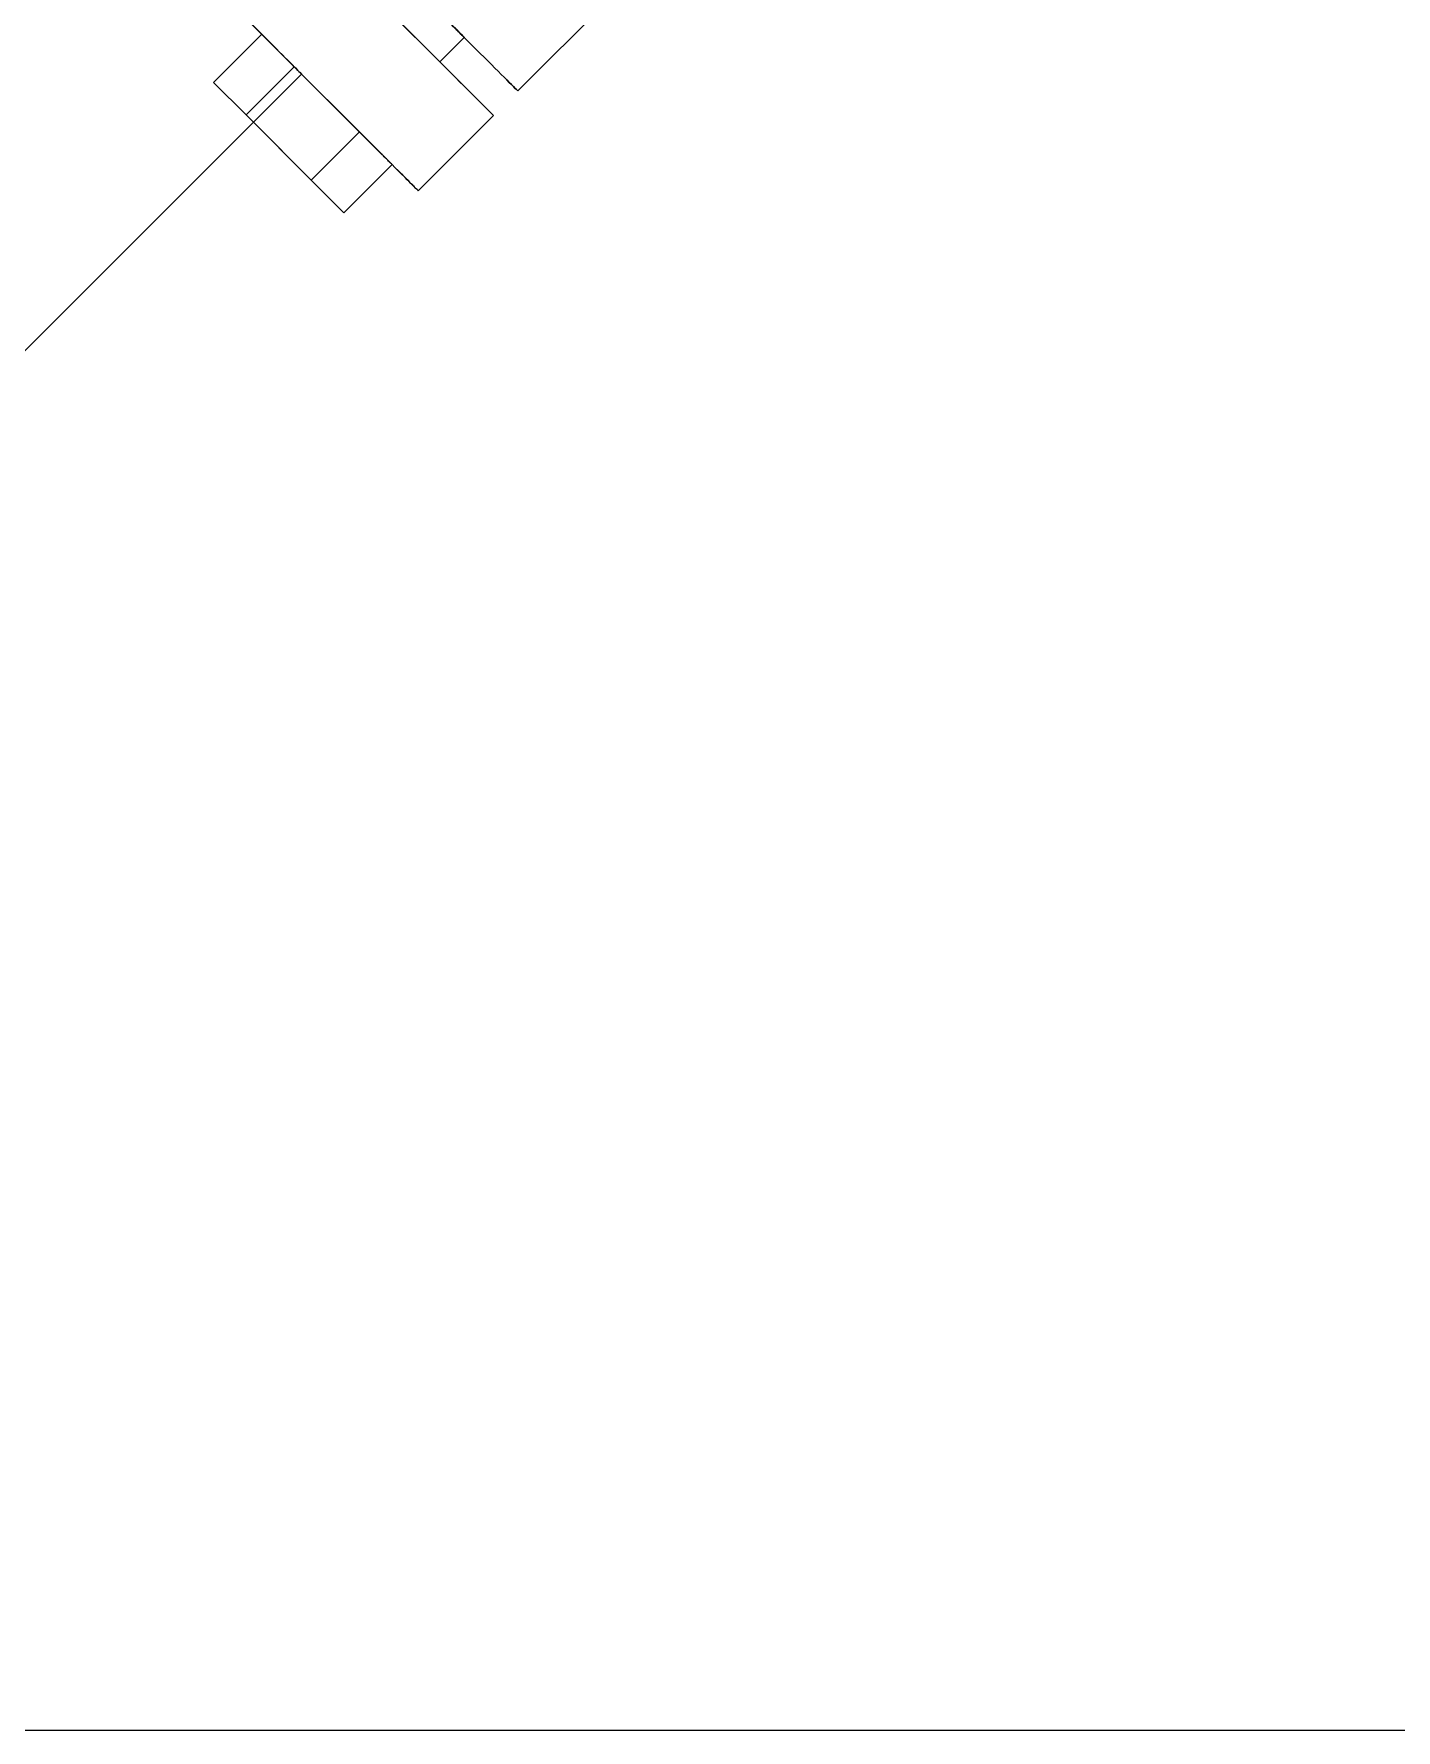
# Model space of a CAD drawing. Header units: millimetres. Extents: x -46397 to 283259, y -8690 to 23983.
# Drawn here: x 188639.9 to 188779, y -2257 to -2083.8 of the extents above; entities that cross this region are included whole.
import ezdxf

# ---------------------------------------------------------------- set-up
doc = ezdxf.new("R2010")
doc.units = ezdxf.units.MM
doc.linetypes.add('CENTER', pattern=[2, 1.25, -0.25, 0.25, -0.25])
doc.layers.add('Dtext', color=255, linetype='Continuous', lineweight=20)
doc.layers.add('mDƯỜNG TÂM', color=8, linetype='CENTER', lineweight=0)
doc.styles.add('Chu va so', font='arial.ttf')
doc.styles.add('TCVN', font='arial.ttf')

# ---------------------------------------------------------------- blocks, each defined once
blk = doc.blocks.new('hhg')
at = {"layer": 'mDƯỜNG TÂM', "color": 8, "ltscale": 50}
for p, q in [((565.5762187531218, -653.4456022116647), (513.3118044900475, -601.1811879485977)), ((566.4370443997323, -649.3105647303164), (517.4468419713958, -600.3203623019726)), ((557.8902754792944, -661.1315454854775), (505.6258612162201, -608.8671312224105)), ((505.6262534718844, -608.8667389667389), (557.8906677349587, -661.1311532298059)), ((543.5596252053801, -631.4282241526016), (565.5766110087861, -653.4452099560003)), ((557.1253570686094, -639.9980928878213), (568.07454257278, -650.9472783920064)), ((571.9174890651484, -654.7902751735892), (580.946925406839, -645.7608388319204)), ((540.8353033572785, -653.9139182441722), (545.754307052528, -648.99491454893)), ((549.0821101451875, -652.3233335835757), (545.7540367984329, -648.995184803025)), ((545.7540367984329, -648.9951848030323), (549.0821855789691, -652.3232581497941)), ((545.754307052528, -648.9949145489372), (549.0824558330642, -652.322987895699)), ((549.0823803992826, -652.3230633294806), (545.754307052528, -648.99491454893)), ((563.9395050914318, -651.8081040386314), (566.4373756546411, -649.3102334754221)), ((568.0741503170866, -650.947670647678), (566.4370443997323, -649.3105647303164)), ((544.1634521378146, -657.2419915909413), (549.0824558330642, -652.322987895699)), ((544.9013248843839, -657.9800152050375), (549.8202311694622, -653.0611089199592)), ((555.7383322725073, -658.9795557108882), (549.0821101451875, -652.3233335835757)), ((549.0821855789691, -652.3232581497941), (555.7384077062597, -658.9794802771066)), ((555.7386025266023, -658.9792854567931), (549.0823803992826, -652.3230633294806)), ((549.0824558330642, -652.322987895699), (555.7386779603839, -658.9792100230115)), ((563.9391738365521, -651.8084352935111), (563.9394440906472, -651.808165039416)), ((563.9394440906472, -651.808165039416), (563.9395050914318, -651.8081040386314)), ((544.1631064499379, -657.2423372788253), (540.8350331031834, -653.9141884982746)), ((540.8350331031834, -653.9141884982746), (544.1631818837195, -657.2422618450364)), ((544.163376704033, -657.2420670247157), (540.8353033572785, -653.913918244165)), ((540.8353033572785, -653.9139182441722), (544.1634521378437, -657.241991590934)), ((571.9174890651484, -654.7902751735892), (571.9171470986912, -654.7906171400682)), ((509.6611775637721, -693.2201625256421), (544.9013248843839, -657.9800152050375)), ((544.9010546302598, -657.9802854591471), (544.1631064499379, -657.242337278818)), ((544.1631818837195, -657.2422618450437), (544.9011300640414, -657.9802100253728)), ((550.8195988313528, -663.8982891520354), (544.163376704033, -657.2420670247229)), ((544.1634521378146, -657.2419915909413), (550.8196742651344, -663.8982137182538)), ((550.8193285772577, -663.8985594061378), (544.9010546302598, -657.9802854591471)), ((544.9011300640414, -657.9802100253655), (550.8194040110393, -663.8984839723562)), ((561.7336142273562, -664.974150011396), (569.4195575011545, -657.2882067375831)), ((550.8196742651344, -663.8982137182538), (555.7386779603839, -658.9792100230115)), ((559.0664810530434, -662.3076290576573), (555.7383322725073, -658.9795557108955)), ((555.7384077062889, -658.9794802771139), (559.0664810530434, -662.3076290576646)), ((559.0667513071385, -662.3073588035622), (555.7386025266023, -658.9792854568004)), ((555.7386779603839, -658.9792100230115), (559.0667513071385, -662.3073588035622)), ((554.147747611918, -667.2263624987972), (559.0667513071385, -662.307358803555)), ((554.1474773577938, -667.2266327528996), (550.8193285772577, -663.8985594061378)), ((550.8194040110393, -663.8984839723562), (554.1474773577938, -667.2266327529069)), ((554.147747611918, -667.2263624987972), (550.8195988313528, -663.8982891520354)), ((550.8196742651344, -663.8982137182538), (554.147747611918, -667.2263624988045)), ((561.7336142273562, -664.974150011396), (561.7332722608699, -664.974491977875))]:
    blk.add_line(p, q, dxfattribs=at)
at = {"layer": 'mDƯỜNG TÂM', "color": 8, "ltscale": 50, "extrusion": (-2.391524499757962e-16, 2.391524499510722e-16, -0.9999999999999998)}
blk.add_ellipse((531.7582644755894, -634.9991422261155), major_axis=(18.06196669385136, -18.06196669385137), ratio=6.543008012455753e-06, start_param=1.201766566286625e-07, end_param=3.825859427976181, dxfattribs=at)
at = {"layer": 'mDƯỜNG TÂM', "color": 8, "ltscale": 50, "extrusion": (-4.292464070022489e-12, -4.291910572761325e-12, -1)}
blk.add_ellipse((531.7582644756185, -634.9991422261082), major_axis=(18.06196669385371, -18.06196669384854), ratio=6.543007831809464e-06, start_param=-2.457325999233616, end_param=-0.6842666540628994, dxfattribs=at)
at = {"layer": 'mDƯỜNG TÂM', "color": 8, "ltscale": 50, "extrusion": (-1.062136446623285e-13, -1.057233721358338e-13, -1)}
blk.add_ellipse((562.5941337635159, -645.4675320925453), major_axis=(3.842971636991266, -3.842971636988943), ratio=6.543008652671971e-06, start_param=-0.7882265936824764, end_param=2.359022921699027, dxfattribs=at)
at = {"layer": 'mDƯỜNG TÂM', "color": 8, "ltscale": 50, "extrusion": (-1.062136433520892e-13, -1.057233708256978e-13, -1)}
blk.add_ellipse((562.59440401764, -645.4672618384429), major_axis=(3.842971636993489, -3.842971636987413), ratio=6.543008276180796e-06, start_param=-2.359022920215233, end_param=8.285594432777543e-10, dxfattribs=at)
at = {"layer": 'mDƯỜNG TÂM', "color": 8, "ltscale": 50}
for centre in [(560.096202199551, -647.9654636565319), (560.0964724536461, -647.9651934024296)]:
    blk.add_ellipse(centre, major_axis=(-3.84297163698975, 3.842971636990164), ratio=6.543008012409299e-06, start_param=-3.141592652166103, end_param=3.141592655013483, dxfattribs=at)
at = {"layer": 'mDƯỜNG TÂM', "color": 8, "ltscale": 50, "extrusion": (4.291910156695413e-12, 4.292463653964754e-12, -0.9999999999999998)}
blk.add_ellipse((531.7582644755894, -634.9991422261301), major_axis=(18.06196669386213, -18.06196669383289), ratio=6.543008466056504e-06, start_param=-0.6842666543729443, end_param=-1.632274315710447e-10, dxfattribs=at)
at = {"layer": 'mDƯỜNG TÂM', "color": 8, "ltscale": 50, "extrusion": (-2.391524377409685e-16, 2.391524621854948e-16, -1)}
blk.add_ellipse((562.5944040176691, -645.4672618384138), major_axis=(3.842971636972382, -3.842971637013544), ratio=6.543010680083448e-06, start_param=-1.248849912371952e-10, end_param=0.7882265942121538, dxfattribs=at)
at = {"layer": 'mDƯỜNG TÂM', "color": 8, "ltscale": 50, "extrusion": (-2.391524499754254e-16, 2.391524499513421e-16, -1)}
for centre in [(568.0741754616902, -650.9476455030745), (565.5762438977254, -653.4455770670684)]:
    blk.add_ellipse(centre, major_axis=(3.842971636985244, -3.842971636995537), ratio=6.543009214040473e-06, start_param=1.213133543843354e-07, end_param=1.570796448108251, dxfattribs=at)
at = {"layer": 'mDƯỜNG TÂM', "color": 8, "ltscale": 50, "extrusion": (-2.391524499758562e-16, 2.391524499511326e-16, -1)}
for centre in [(568.0745174281765, -650.9473035366027), (565.5765858641826, -653.4452351005966)]:
    blk.add_ellipse(centre, major_axis=(3.842971636996453, -3.842971636984213), ratio=6.543008960129455e-06, start_param=-1.570796326794897, end_param=0, dxfattribs=at)
at = {"layer": 'mDƯỜNG TÂM', "color": 8, "ltscale": 50, "extrusion": (6.003117990394143e-12, 6.00362877908342e-12, -1)}
blk.add_ellipse((557.8903006238106, -661.1315203409467), major_axis=(-3.842971637013766, 3.842971637006043), ratio=6.542988889800329e-06, start_param=-1.881838332072435, end_param=-1.570796326468541, dxfattribs=at)
at = {"layer": 'mDƯỜNG TÂM', "color": 8, "ltscale": 50, "extrusion": (-2.391524499758565e-16, 2.391524499511325e-16, -1)}
blk.add_ellipse((557.8906425903551, -661.1311783744095), major_axis=(3.84297163699774, -3.842971636985501), ratio=6.543010298903468e-06, start_param=-1.570796326794897, end_param=-3.346212196220222e-13, dxfattribs=at)
at = {"layer": 'mDƯỜNG TÂM', "color": 8, "ltscale": 50, "extrusion": (-2.391524499761669e-16, 2.391524499508027e-16, -1)}
blk.add_ellipse((557.8903006238979, -661.1315203408885), major_axis=(3.842971636992962, -3.842971636982674), ratio=6.543007121210856e-06, start_param=1.213258816981226e-07, end_param=1.259754442515888, dxfattribs=at)
blk = doc.blocks.new('*U1829')
at = {"lineweight": 25}
for points in [[(0, 0), (7625.219459058739, 0), (7625.219459058739, 4994.917276317216), (0, 4994.917276317216)], [(0, 0), (5765.409860486666, 0), (5765.409860486666, 4994.917276317216), (0, 4994.917276317216)]]:
    blk.add_lwpolyline(points, close=True, dxfattribs=at)
at = {"layer": 'Dtext', "ltscale": 0.1}
for tag, p, height, style in [('FOR_APPROVAL3', (6146.677288755483, 1873.762519052843, -0.3004405219892461), 39.85295602297393, 'TCVN'), ('REV_3', (5814.53277691149, 1876.099977821672), 33.21079668581162, 'TCVN'), ('FOR_APPROVAL2', (6146.677288755483, 1749.775212481367, -0.3004405219892461), 39.85295602297393, 'TCVN'), ('REV_2', (5814.53277691149, 1752.112671250655), 33.21079668581162, 'TCVN'), ('FOR_APPROVAL1', (6146.677288755483, 1625.787911299444, -0.2875267381479513), 39.85295602297393, 'TCVN'), ('REV_1', (5814.532776731854, 1628.125364679192), 33.21079668581162, 'TCVN'), ('NGUOI_VE', (6500.528974746986, 1502.366371283948, -0.2791285311999145), 39.85295602297393, 'TCVN'), ('NGUOI_KIEM_2', (6852.705749200606, 1502.366371283948, -0.3243947640535799), 39.85295602297393, 'TCVN'), ('NGUOI_DUYET', (7278.112294458259, 1502.366371283948, -0.3243947640535799), 39.85295602297393, 'TCVN'), ('REV_0', (5814.53277691149, 1504.138058108176), 33.21079668581162, 'TCVN'), ('1.1_A4', (7299.449612111833, 75.63511182844323, -0.3085116358971259), 39.85295602297393, 'Chu va so'), ('A4_A4', (7432.066972903556, 75.63511182844323, -0.3085116358971259), 39.85295602297393, 'Chu va so'), ('REV.', (7541.271937878607, 75.63511182844323, -0.3085116358971259), 39.85295602297393, 'Chu va so')]:
    blk.add_attdef(tag, p, '', height=height, dxfattribs=dict(at, style=style))
for tag, p, height, style, width in [('NGAY_REV03', (5898.702675612851, 1873.762526238288, -0.3004405219892461), 34.53922855324408, 'TCVN', 0.95), ('NGAY_REV02', (5898.702675612851, 1749.775219667284, -0.3004405219892461), 34.53922855324408, 'TCVN', 0.95), ('NGAY_REV01', (5898.702675612851, 1625.787913095808, -0.3004405219892461), 34.53922855324408, 'TCVN', 0.95), ('NGAY_REV0', (5898.702675612851, 1501.800606524345, -0.3262680907944279), 34.53922855324408, 'TCVN', 0.95), ('DWD.NO', (5895.61538313117, 32.33317630525229, -0.3085116358971259), 53.13727469729859, 'Chu va so', 0.85)]:
    blk.add_attdef(tag, p, '', height=height, dxfattribs=dict(at, style=style, width=width))
at = {"layer": 'Dtext', "lineweight": 25, "ltscale": 0.1, "style": 'Chu va so'}
for tag, p, height in [('PROJECT_CODE', (6279.66904343805, 624.3639745265705), 79.70591204594787), ('TITLE1', (5934.480293000195, 476.1559123904966, -0.308511635897238), 53.13727469729859), ('TITLE2', (5934.480293000195, 351.1981415988699, -0.308511635897238), 53.13727469729859), ('TITLE3', (5934.480293000195, 227.2108350278532, -0.308511635897238), 53.13727469729859)]:
    blk.add_attdef(tag, p, '', height=height, dxfattribs=at)

msp = doc.modelspace()

# ---------------------------------------------------------------- block references
msp.add_blockref('hhg', (188117.3949597903, -1434.796404313744, -1.499105149169903))

# ---------------------------------------------------------------- next in the draw order: block references
at = {"xscale": 0.9084576280678549, "yscale": 0.9084576280678549, "zscale": 0.9084576280678549}
msp.add_blockref('*U1829', (186976.599262108, -2257.035194649041, -0.1545845485571165), dxfattribs=at)

doc.saveas('drawing.dxf')
